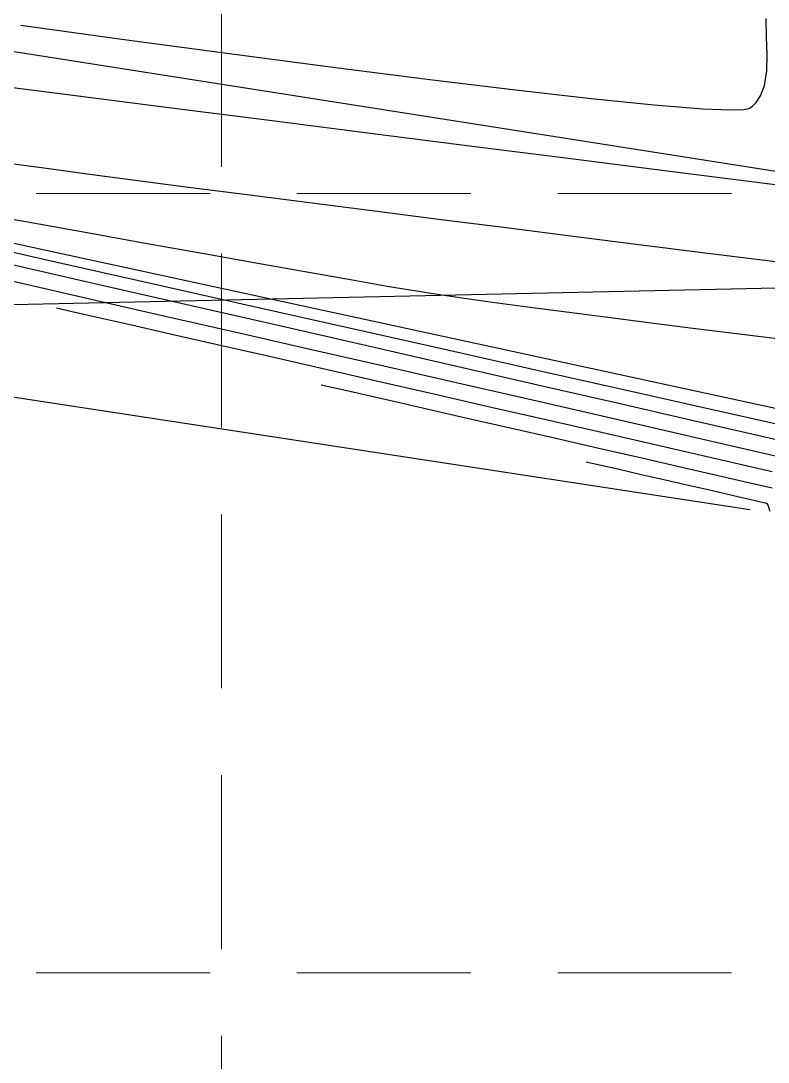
# Model space of a CAD drawing. Extents: x 2138193 to 2139991, y 332071 to 334944.
# Drawn here: x 2139483.8 to 2139526.8, y 332695.3 to 332755.2 of the extents above; entities that cross this region are included whole.
import ezdxf

# ---------------------------------------------------------------- set-up
doc = ezdxf.new("R2010")
doc.units = 0
doc.header["$LTSCALE"] = 100
doc.header["$MEASUREMENT"] = 0
doc.linetypes.add('DASHED', pattern=[0.75, 0.5, -0.25])
doc.linetypes.add('HIDDEN', pattern=[0.375, 0.25, -0.125])
for name, color, linetype in [('CONTOURS', 35, 'Continuous'), ('GRID', 254, 'DASHED'), ('V-ADJC-E', 7, 'Continuous'), ('V-PNTS-BRKLN', 1, 'Continuous'), ('V-PROP-E', 7, 'Continuous')]:
    doc.layers.add(name, color=color, linetype=linetype)

msp = doc.modelspace()

# ---------------------------------------------------------------- linework, layer by layer
at = {"layer": 'CONTOURS', "extrusion": (0.9997978448372131, 0.02010645316470039, 0), "elevation": 2145784.659093685}
msp.add_lwpolyline([(289668.7233910444, 542), (289669.7799985481, 542)], dxfattribs=at)
at = {"layer": 'CONTOURS'}
for points, elevation in [([(2139483.77851629, 332754.9448877723), (2139490.003443056, 332754.0925238632)], 542), ([(2139496.071981422, 332753.2770866491), (2139501.873590495, 332752.5161080486)], 542), ([(2139507.297729379, 332751.8271199805), (2139512.233857185, 332751.2276543632)], 542), ([(2139526.323797802, 332750.8861903205), (2139526.545320749, 332751.4748769698)], 542), ([(2139512.233857185, 332751.2276543632), (2139516.571433016, 332750.7352431156)], 542), ([(2139526.069423182, 332750.5065501952), (2139526.323797802, 332750.8861903205)], 542), ([(2139525.850813645, 332750.286338263), (2139526.069423182, 332750.5065501952)], 542), ([(2139504.020313455, 332748.7255926585), (2139509.883897515, 332747.9798045523)], 541), ([(2139509.883897515, 332747.9798045523), (2139515.560918865, 332747.2583328966)], 541), ([(2139525.94962593, 332745.9393793402), (2139530.458487893, 332745.3674176413)], 541), ([(2139496.79286091, 332745.2061585053), (2139500.374876455, 332744.7465268141)], 540), ([(2139480.48305758, 332744.299294444), (2139484.060988443, 332743.6563577849)], 539), ([(2139500.374876455, 332744.7465268141), (2139504.1161473, 332744.2688437639)], 540), ([(2139484.060988443, 332743.6563577849), (2139487.598991429, 332743.0197933704)], 539), ([(2139485.778413688, 332741.3236311122), (2139480.300546513, 332742.5641356226)], 539), ([(2139487.598991429, 332743.0197933704), (2139491.041060008, 332742.4005397641)], 539), ([(2139515.700302626, 332742.8003145859), (2139519.483405662, 332742.3232542261)], 540), ([(2139491.041060008, 332742.4005397641), (2139494.331187651, 332741.8095355299)], 539), ([(2139523.128169494, 332741.8645565705), (2139526.575075221, 332741.4315044316)], 540), ([(2139491.414206307, 332740.0513303091), (2139485.778413688, 332741.3236311122)], 539), ([(2139484.591009798, 332739.9106155691), (2139481.148262848, 332740.6959602906)], 541), ([(2139507.744828192, 332739.4693065112), (2139509.161073071, 332739.2639050785)], 539), ([(2139492.252636977, 332738.1623164701), (2139488.315525363, 332739.0608383371)], 541), ([(2139509.161073071, 332739.2639050785), (2139510.905562957, 332739.0227547466)], 539), ([(2139492.367775249, 332737.1831653715), (2139490.067686997, 332737.7078445181)], 542), ([(2139503.841896903, 332736.4643005318), (2139498.585688671, 332737.666308342)], 540), ([(2139517.544967787, 332738.1504132255), (2139520.038902831, 332737.8318701666)], 539), ([(2139500.487958098, 332736.2817903326), (2139496.333172077, 332737.2307378434)], 541), ([(2139522.579315449, 332737.5103796434), (2139525.109852153, 332737.1925019431)], 539), ([(2139525.109852153, 332737.1925019431), (2139527.574159457, 332736.8847973526)], 539), ([(2139508.930625496, 332735.2995938324), (2139503.841896903, 332736.4643005318)], 540), ([(2139513.47904448, 332735.0907922665), (2139508.240343459, 332736.2669641921)], 539), ([(2139508.743592642, 332734.3945401604), (2139504.647822474, 332735.3311618131)], 541), ([(2139501.942397644, 332734.0460305462), (2139501.060340414, 332734.2477782467)], 543), ([(2139512.706096036, 332733.48761325), (2139508.743592642, 332734.3945401604)], 541), ([(2139510.834099358, 332732.9676589113), (2139507.531105019, 332733.7224554886)], 542), ([(2139509.442733799, 332732.3346411373), (2139507.130634907, 332732.8621603824)], 543), ([(2139523.10227993, 332731.1018797272), (2139519.954612244, 332731.825595158)], 541), ([(2139529.840342746, 332731.4080259277), (2139526.644802728, 332732.1307664983)], 539), ([(2139525.839990583, 332730.4706105407), (2139523.10227993, 332731.1018797272)], 541), ([(2139519.48721197, 332730.0399235142), (2139517.015481269, 332730.6053111182)], 543), ([(2139521.800349084, 332729.5100536931), (2139519.48721197, 332730.0399235142)], 543), ([(2139517.052252273, 332729.6456777329), (2139516.299462083, 332729.8181070711)], 544), ([(2139518.106955308, 332729.4042933838), (2139517.052252273, 332729.6456777329)], 544), ([(2139526.997372288, 332729.2579959946), (2139525.068754063, 332729.7038962519)], 542), ([(2139520.763593786, 332728.7963987946), (2139519.373944657, 332729.1143888092)], 544), ([(2139524.772234534, 332727.8782639656), (2139523.552365257, 332728.1579015874)], 544), ([(2139526.414807509, 332727.5003846132), (2139525.756257462, 332727.6522800457)], 544), ([(2139526.711511751, 332727.3969361905), (2139526.658258142, 332727.4430124533)], 544), ([(2139526.758717338, 332727.3443332677), (2139526.711511751, 332727.3969361905)], 544)]:
    msp.add_lwpolyline(points, dxfattribs=dict(at, elevation=elevation))
at = {"layer": 'CONTOURS', "extrusion": (-0.1331743754447415, -0.9910926221725712, 0), "elevation": -614715.3710769269}
msp.add_lwpolyline([(2076118.439175835, 542), (2076124.562254778, 542)], dxfattribs=at)
at = {"layer": 'CONTOURS', "extrusion": (0.999584262534194, 0.02883230989657031, 0), "elevation": 2148231.260270854}
msp.add_lwpolyline([(270927.4339841909, 542), (270928.4497942158, 542)], dxfattribs=at)
at = {"layer": 'CONTOURS', "extrusion": (0.9997514512456159, -0.02229429820122517, 0), "elevation": 2131576.4190189}
msp.add_lwpolyline([(380368.8633521807, 542), (380369.8094916595, 542)], dxfattribs=at)
at = {"layer": 'CONTOURS', "extrusion": (-0.1260100695940896, -0.99202896246072, 0), "elevation": -599698.9132986849}
msp.add_lwpolyline([(2080517.656128361, 542), (2080523.123850666, 542)], dxfattribs=at)
at = {"layer": 'CONTOURS', "extrusion": (0.9884682955129023, -0.1514279656002087, 0), "elevation": 2064466.27856672}
msp.add_lwpolyline([(652898.4353066063, 542), (652899.293142629, 542)], dxfattribs=at)
at = {"layer": 'CONTOURS', "extrusion": (-0.1268248233108874, -0.9919251303360361, 0), "elevation": -601404.0355063705}
msp.add_lwpolyline([(2080003.525414398, 541), (2080009.166683045, 541)], dxfattribs=at)
at = {"layer": 'CONTOURS', "extrusion": (-0.1266086957807483, -0.9919527398786184, 0), "elevation": -600950.8207137184}
msp.add_lwpolyline([(2080140.15356955, 541), (2080146.015543309, 541)], dxfattribs=at)
at = {"layer": 'CONTOURS', "extrusion": (-0.1264350437939621, -0.9919748886442735, 0), "elevation": -600586.6636601166}
msp.add_lwpolyline([(2080251.185393439, 541), (2080257.165861209, 541)], dxfattribs=at)
at = {"layer": 'CONTOURS', "extrusion": (-0.1008546781384343, -0.994901167904427, 0), "elevation": -546834.3502981558}
msp.add_lwpolyline([(2095048.06736631, 542), (2095051.714445117, 542)], dxfattribs=at)
at = {"layer": 'CONTOURS', "extrusion": (-0.08009741686241767, -0.9967870403511315, 0), "elevation": -503051.2952527292}
msp.add_lwpolyline([(2105993.562955495, 542), (2105996.380858507, 542)], dxfattribs=at)
at = {"layer": 'CONTOURS', "extrusion": (0.6217437815523656, -0.7832207033148219, 0), "elevation": 1069619.979919855}
msp.add_lwpolyline([(1882606.202847928, 542), (1882606.36297509, 542)], dxfattribs=at)
at = {"layer": 'CONTOURS', "extrusion": (-0.04195490160420502, -0.9991195054803912, 0), "elevation": -422220.6343479042}
msp.add_lwpolyline([(2123678.671027102, 542), (2123680.255081428, 542)], dxfattribs=at)
at = {"layer": 'CONTOURS', "extrusion": (0.02964654666703964, -0.9995604445308542, 0), "elevation": -269174.2974921719}
msp.add_lwpolyline([(2148449.042323662, 542), (2148449.804933602, 542)], dxfattribs=at)
at = {"layer": 'CONTOURS', "extrusion": (0.1738830382892622, -0.9847663118706361, 0), "elevation": 44346.08235269826}
msp.add_lwpolyline([(2164792.08972354, 542), (2164792.386921615, 542)], dxfattribs=at)
at = {"layer": 'CONTOURS', "extrusion": (0.4262772718940802, -0.9045925532893472, 0), "elevation": 611027.8483031722}
msp.add_lwpolyline([(2077242.793245847, 542), (2077242.880609593, 542)], dxfattribs=at)
at = {"layer": 'CONTOURS', "extrusion": (-0.1262924722896719, -0.9919930500981157, 0), "elevation": -600287.6754160009}
msp.add_lwpolyline([(2080343.462851015, 541), (2080349.45960159, 541)], dxfattribs=at)
at = {"layer": 'CONTOURS', "extrusion": (-0.1259855273873323, -0.9920320795664502, 0), "elevation": -599643.9509497856}
msp.add_lwpolyline([(2080546.732335363, 541), (2080552.164666509, 541)], dxfattribs=at)
at = {"layer": 'CONTOURS', "extrusion": (-0.1361419718980241, -0.9906893375260065, 0), "elevation": -620922.3666026618}
msp.add_lwpolyline([(2074262.517572902, 540), (2074264.42831875, 540)], dxfattribs=at)
at = {"layer": 'CONTOURS', "extrusion": (-0.1326986342416003, -0.99115643188672, 0), "elevation": -613710.8205995554}
msp.add_lwpolyline([(2076409.529118709, 540), (2076411.899890128, 540)], dxfattribs=at)
at = {"layer": 'CONTOURS', "extrusion": (-0.1305664177697851, -0.9914395647495444, 0), "elevation": -609243.1813447825}
msp.add_lwpolyline([(2077727.146501965, 540), (2077729.917357941, 540)], dxfattribs=at)
at = {"layer": 'CONTOURS', "extrusion": (-0.1291166661107998, -0.9916294098767101, 0), "elevation": -606204.6218828952}
msp.add_lwpolyline([(2078618.488301104, 540), (2078621.599290163, 540)], dxfattribs=at)
at = {"layer": 'CONTOURS', "extrusion": (-0.1259102356084319, -0.992041638525838, 0), "elevation": -599486.0433224547}
msp.add_lwpolyline([(2080597.669341853, 541), (2080602.709110455, 541)], dxfattribs=at)
at = {"layer": 'CONTOURS', "extrusion": (-0.1280673145231106, -0.9917654777974674, 0), "elevation": -604004.8170631113}
msp.add_lwpolyline([(2079261.882878714, 540), (2079265.274044691, 540)], dxfattribs=at)
at = {"layer": 'CONTOURS', "extrusion": (-0.126151634565367, -0.9920109702500705, 0), "elevation": -599987.9063921652}
msp.add_lwpolyline([(2080435.320706404, 540), (2080439.192646694, 540)], dxfattribs=at)
at = {"layer": 'CONTOURS', "extrusion": (-0.1257419621079179, -0.9920629813501012, 0), "elevation": -599128.7152796724}
msp.add_lwpolyline([(2080686.786771284, 540), (2080690.699047838, 540)], dxfattribs=at)
at = {"layer": 'CONTOURS', "extrusion": (-0.1254004624449963, -0.9921062060175722, 0), "elevation": -598412.4554260459}
msp.add_lwpolyline([(2080896.810456449, 540), (2080900.703107574, 540)], dxfattribs=at)
at = {"layer": 'CONTOURS', "extrusion": (-0.1248661702725015, -0.9921735934409254, 0), "elevation": -597291.7506692932}
msp.add_lwpolyline([(2081226.474495138, 540), (2081230.148009386, 540)], dxfattribs=at)
at = {"layer": 'CONTOURS', "extrusion": (0.2225737476040227, 0.974915856306328, 0), "elevation": 800587.4467901529}
msp.add_lwpolyline([(-2011761.495395178, 540), (-2011756.140091038, 540)], dxfattribs=at)
at = {"layer": 'CONTOURS', "extrusion": (-0.1762322691224456, -0.9843486106659337, 0), "elevation": -704581.8786865766}
msp.add_lwpolyline([(2047368.42830585, 539), (2047371.559493464, 539)], dxfattribs=at)
at = {"layer": 'CONTOURS', "extrusion": (-0.1752608309392168, -0.9845220368983598, 0), "elevation": -702561.1952690108}
msp.add_lwpolyline([(2048065.842032033, 539), (2048068.704564386, 539)], dxfattribs=at)
at = {"layer": 'CONTOURS', "extrusion": (-0.124473566762424, -0.9922229241342091, 0), "elevation": -596468.1801305357}
msp.add_lwpolyline([(2081469.801794994, 540), (2081473.016323347, 540)], dxfattribs=at)
at = {"layer": 'CONTOURS', "extrusion": (-0.1736914144861245, -0.9848001282157763, 0), "elevation": -699295.9607193547}
msp.add_lwpolyline([(2049185.889819529, 539), (2049188.426644602, 539)], dxfattribs=at)
at = {"layer": 'CONTOURS', "extrusion": (-0.2226676224364475, -0.9748944198827377, 0), "elevation": -800781.1581032407}
msp.add_lwpolyline([(2011689.855895007, 540), (2011684.396504444, 540)], dxfattribs=at)
at = {"layer": 'CONTOURS', "extrusion": (-0.2197287077057313, -0.9755610155238724, 0), "elevation": -794715.9059723213}
msp.add_lwpolyline([(2014097.708668089, 539), (2014091.875266963, 539)], dxfattribs=at)
at = {"layer": 'CONTOURS', "extrusion": (-0.1711274469140275, -0.985248900995422, 0), "elevation": -693959.6698958257}
msp.add_lwpolyline([(2051001.712610368, 539), (2051003.866683923, 539)], dxfattribs=at)
at = {"layer": 'CONTOURS', "extrusion": (-0.2224415299638096, -0.9749460322229943, 0), "elevation": -800313.681375098}
msp.add_lwpolyline([(2011870.658437309, 541), (2011866.838209889, 541)], dxfattribs=at)
at = {"layer": 'CONTOURS', "extrusion": (-0.1666450254610661, -0.9860169549703903, 0), "elevation": -684625.0696865546}
msp.add_lwpolyline([(2054138.602565807, 539), (2054140.316861905, 539)], dxfattribs=at)
at = {"layer": 'CONTOURS', "extrusion": (-0.1575283909501868, -0.987514458650933, 0), "elevation": -665618.249372266}
msp.add_lwpolyline([(2060377.701661383, 539), (2060378.919208016, 539)], dxfattribs=at)
at = {"layer": 'CONTOURS', "extrusion": (-0.2227839675899619, -0.9748678391376314, 0), "elevation": -801021.2333265458}
msp.add_lwpolyline([(2011599.745601536, 540), (2011594.27401354, 540)], dxfattribs=at)
at = {"layer": 'CONTOURS', "extrusion": (-0.1328823644024046, -0.9911318162741154, 0), "elevation": -614091.4997641218}
msp.add_lwpolyline([(2076322.181696294, 539), (2076324.216119338, 539)], dxfattribs=at)
at = {"layer": 'CONTOURS', "extrusion": (-0.2229684892778159, -0.97482565250878, 0), "elevation": -801400.1197479925}
msp.add_lwpolyline([(2011436.352048806, 542), (2011435.42146765, 542)], dxfattribs=at)
at = {"layer": 'CONTOURS', "extrusion": (-0.2225803764866513, -0.9749143429056014, 0), "elevation": -800599.2682891225}
msp.add_lwpolyline([(2011756.71852188, 542), (2011755.244032044, 542)], dxfattribs=at)
at = {"layer": 'CONTOURS', "extrusion": (-0.2193843178911908, -0.9756385196697683, 0), "elevation": -794004.8735952463}
msp.add_lwpolyline([(2014383.904317113, 539), (2014378.120407004, 539)], dxfattribs=at)
at = {"layer": 'CONTOURS', "extrusion": (-0.1301460654951431, -0.9914948318756552, 0), "elevation": -608357.9422520974}
msp.add_lwpolyline([(2078011.365374339, 539), (2078013.616439465, 539)], dxfattribs=at)
at = {"layer": 'CONTOURS', "extrusion": (-0.1281776725679675, -0.9917512209496184, 0), "elevation": -604231.8462611367}
msp.add_lwpolyline([(2079217.124778672, 539), (2079219.535770395, 539)], dxfattribs=at)
at = {"layer": 'CONTOURS', "extrusion": (-0.2224458062517969, -0.9749450565447205, 0), "elevation": -800321.57646338}
msp.add_lwpolyline([(2011869.157326118, 542), (2011867.206639188, 542)], dxfattribs=at)
at = {"layer": 'CONTOURS', "extrusion": (-0.2225716012142521, -0.9749163463256342, 0), "elevation": -800582.0899435782}
msp.add_lwpolyline([(2011772.089884295, 541), (2011767.904360978, 541)], dxfattribs=at)
at = {"layer": 'CONTOURS', "extrusion": (-0.1255491704229415, -0.9920873982699868, 0), "elevation": -598719.9759135798}
msp.add_lwpolyline([(2080815.910181983, 539), (2080818.470856196, 539)], dxfattribs=at)
at = {"layer": 'CONTOURS', "extrusion": (-0.2223983536309624, -0.9749558822337745, 0), "elevation": -800223.6541642006}
msp.add_lwpolyline([(2011913.167175037, 542), (2011910.467228962, 542)], dxfattribs=at)
at = {"layer": 'CONTOURS', "extrusion": (-0.2191630748975312, -0.9756882425249671, 0), "elevation": -793548.0682608897}
msp.add_lwpolyline([(2014569.531490596, 539), (2014563.902343201, 539)], dxfattribs=at)
at = {"layer": 'CONTOURS', "extrusion": (-0.2224263606424597, -0.9749494930976427, 0), "elevation": -800281.4491259442}
msp.add_lwpolyline([(2011893.151701039, 542), (2011890.178692931, 542)], dxfattribs=at)
at = {"layer": 'CONTOURS', "extrusion": (-0.2224779210064793, -0.9749377286086711, 0), "elevation": -800387.8479483388}
msp.add_lwpolyline([(2011854.003974828, 542), (2011850.825616375, 542)], dxfattribs=at)
at = {"layer": 'CONTOURS', "extrusion": (-0.2227807874545945, -0.974868565880094, 0), "elevation": -801013.7453120105}
msp.add_lwpolyline([(2011608.788626297, 541), (2011604.521523508, 541)], dxfattribs=at)
at = {"layer": 'CONTOURS', "extrusion": (-0.223343336907407, -0.9747398390642831, 0), "elevation": -802175.4162861945}
msp.add_lwpolyline([(2011155.335443322, 540), (2011150.378596319, 540)], dxfattribs=at)
at = {"layer": 'CONTOURS', "extrusion": (-0.2225518166479557, -0.9749208628943659, 0), "elevation": -800540.3359299126}
msp.add_lwpolyline([(2011796.648077271, 542), (2011793.332080147, 542)], dxfattribs=at)
at = {"layer": 'CONTOURS', "extrusion": (-0.2190955012050991, -0.9757034187455154, 0), "elevation": -793408.5436489296}
msp.add_lwpolyline([(2014634.85827529, 539), (2014629.854470155, 539)], dxfattribs=at)
at = {"layer": 'CONTOURS', "extrusion": (0.2225715911950049, 0.9749163486130099, 0), "elevation": 800580.2128995805}
msp.add_lwpolyline([(-2011779.669088775, 543), (-2011778.275462982, 543)], dxfattribs=at)
at = {"layer": 'CONTOURS', "extrusion": (-0.2226497557034656, -0.9748985005041229, 0), "elevation": -800742.4362152682}
msp.add_lwpolyline([(2011719.601872541, 542), (2011716.215948402, 542)], dxfattribs=at)
at = {"layer": 'CONTOURS', "extrusion": (-0.2236501900264186, -0.9746694785932033, 0), "elevation": -802808.5214227831}
msp.add_lwpolyline([(2010907.299211679, 540), (2010902.697722352, 540)], dxfattribs=at)
at = {"layer": 'CONTOURS', "extrusion": (-0.2224435543447621, -0.9749455703425033, 0), "elevation": -800316.0006910502}
msp.add_lwpolyline([(2011886.592257377, 543), (2011884.791254997, 543)], dxfattribs=at)
at = {"layer": 'CONTOURS', "extrusion": (-0.2233423999418727, -0.9747400537518732, 0), "elevation": -802172.5600868068}
msp.add_lwpolyline([(2011159.091982702, 541), (2011155.234478293, 541)], dxfattribs=at)
at = {"layer": 'CONTOURS', "extrusion": (-0.2192961868528098, -0.975658332835741, 0), "elevation": -793822.9126621967}
msp.add_lwpolyline([(2014476.154431756, 539), (2014471.621206295, 539)], dxfattribs=at)
at = {"layer": 'CONTOURS', "extrusion": (-0.2224142232725619, -0.9749522620549496, 0), "elevation": -800255.4732695529}
msp.add_lwpolyline([(2011912.795600539, 543), (2011910.668635475, 543)], dxfattribs=at)
at = {"layer": 'CONTOURS', "extrusion": (-0.2229385738870751, -0.9748324944692791, 0), "elevation": -801338.40302516}
msp.add_lwpolyline([(2011488.992697373, 542), (2011485.670054033, 542)], dxfattribs=at)
at = {"layer": 'CONTOURS', "extrusion": (-0.2240702442608996, -0.9745729965666302, 0), "elevation": -803675.1323523535}
msp.add_lwpolyline([(2010565.262424477, 540), (2010561.108181065, 540)], dxfattribs=at)
at = {"layer": 'CONTOURS', "extrusion": (0.2197405427297192, 0.9755583498083795, 0), "elevation": 794740.3545324377}
msp.add_lwpolyline([(-2014118.343976562, 539), (-2014114.386602534, 539)], dxfattribs=at)
at = {"layer": 'CONTOURS', "extrusion": (-0.2225070724917793, -0.9749310758669754, 0), "elevation": -800447.0756586303}
msp.add_lwpolyline([(2011841.479776345, 543), (2011838.945127661, 543)], dxfattribs=at)
at = {"layer": 'CONTOURS', "extrusion": (-0.2236513865572893, -0.974669204033349, 0), "elevation": -802810.0680254127}
msp.add_lwpolyline([(2010908.277029288, 541), (2010904.697915329, 541)], dxfattribs=at)
at = {"layer": 'CONTOURS', "extrusion": (-0.2226143092694369, -0.9749065951712972, 0), "elevation": -800668.3645168106}
msp.add_lwpolyline([(2011756.038323024, 543), (2011753.421953372, 543)], dxfattribs=at)
at = {"layer": 'CONTOURS', "extrusion": (-0.2231496839654623, -0.9747841907551201, 0), "elevation": -801774.0038064667}
msp.add_lwpolyline([(2011318.592530275, 542), (2011315.40309464, 542)], dxfattribs=at)
at = {"layer": 'CONTOURS', "extrusion": (-0.2246775067447269, -0.9744331777823317, 0), "elevation": -804927.861759657}
msp.add_lwpolyline([(2010067.676325978, 540), (2010064.061216111, 540)], dxfattribs=at)
at = {"layer": 'CONTOURS', "extrusion": (-0.2227678420839367, -0.9748715241165198, 0), "elevation": -800985.1809604889}
msp.add_lwpolyline([(2011632.534815012, 543), (2011629.91813824, 543)], dxfattribs=at)
at = {"layer": 'CONTOURS', "extrusion": (-0.2234302973947547, -0.9747199096181896, 0), "elevation": -802352.9926998853}
msp.add_lwpolyline([(2011090.681518339, 542), (2011087.693001813, 542)], dxfattribs=at)
at = {"layer": 'CONTOURS', "extrusion": (-0.2256294461346097, -0.9742131969117382, 0), "elevation": -806891.3661144336}
msp.add_lwpolyline([(2009283.265518495, 540), (2009280.28142852, 540)], dxfattribs=at)
at = {"layer": 'CONTOURS', "extrusion": (-0.2238167591200056, -0.9746312422331933, 0), "elevation": -803150.3329528932}
msp.add_lwpolyline([(2010775.108015201, 542), (2010772.388129004, 542)], dxfattribs=at)
at = {"layer": 'CONTOURS', "extrusion": (-0.2256473863876364, -0.9742090417443419, 0), "elevation": -806927.4468353261}
msp.add_lwpolyline([(2009267.975673835, 541), (2009265.657299687, 541)], dxfattribs=at)
at = {"layer": 'CONTOURS', "extrusion": (-0.2243777593753386, -0.9745022427361072, 0), "elevation": -804307.6837262221}
msp.add_lwpolyline([(2010314.832453097, 542), (2010312.448908091, 542)], dxfattribs=at)
at = {"layer": 'CONTOURS', "extrusion": (-0.2230492769771079, -0.9748071706958199, 0), "elevation": -801564.9760423513}
msp.add_lwpolyline([(2011403.839170225, 544), (2011402.539436917, 544)], dxfattribs=at)
at = {"layer": 'CONTOURS', "extrusion": (-0.2237351460276577, -0.9746499804709293, 0), "elevation": -802981.0329063933}
msp.add_lwpolyline([(2010843.724523831, 543), (2010841.595407787, 543)], dxfattribs=at)
at = {"layer": 'CONTOURS', "extrusion": (-0.2231218011431146, -0.9747905733308322, 0), "elevation": -801714.6205613962}
msp.add_lwpolyline([(2011347.08292703, 544), (2011345.623452127, 544)], dxfattribs=at)
at = {"layer": 'CONTOURS', "extrusion": (0.2244479930026279, 0.9744860688778945, 0), "elevation": 804451.6478829521}
msp.add_lwpolyline([(-2010257.650641247, 543), (-2010255.846871909, 543)], dxfattribs=at)
at = {"layer": 'CONTOURS', "extrusion": (-0.2232368062999446, -0.9747642424263424, 0), "elevation": -801951.9156043855}
msp.add_lwpolyline([(2011253.883338623, 544), (2011252.481882728, 544)], dxfattribs=at)
at = {"layer": 'CONTOURS', "extrusion": (0.2257339390002858, 0.9741889902803333, 0), "elevation": 807104.1157534785}
msp.add_lwpolyline([(-2009195.56932903, 543), (-2009194.172318111, 543)], dxfattribs=at)
at = {"layer": 'CONTOURS', "extrusion": (-0.2238265724390051, -0.9746289886260346, 0), "elevation": -803168.7318976938}
msp.add_lwpolyline([(2010770.533995043, 544), (2010769.524356565, 544)], dxfattribs=at)
at = {"layer": 'CONTOURS', "extrusion": (-0.2293789761989194, -0.9733371899182398, 0), "elevation": -814618.4288119704}
msp.add_lwpolyline([(2006160.185072661, 544), (2006159.934953139, 544)], dxfattribs=at)
at = {"layer": 'CONTOURS', "extrusion": (0.9541640079982244, 0.2992842225055715, 0), "elevation": 2141039.471872311}
msp.add_lwpolyline([(-322850.522487948, 544), (-322850.146072948, 544)], dxfattribs=at)
at = {"layer": 'GRID', "color": 252, "linetype": 'HIDDEN', "lineweight": 0, "ltscale": 0.4}
for p, q in [((2139495.35672624, 332296.8083245764), (2139495.144615377, 334897.5322012084)), ((2138239.658925912, 332745.27101566), (2139943.532361615, 332745.27101566)), ((2138239.658925912, 332700.4322409612), (2139943.532361615, 332700.4322409612))]:
    msp.add_line(p, q, dxfattribs=at)
at = {"layer": 'V-ADJC-E'}
msp.add_line((2139584.602433848, 332741.0814482926), (2138918.0582, 332726.5031), dxfattribs=at)
at = {"layer": 'V-PNTS-BRKLN', "color": 7}
for points in [[(2139564.3612, 332755.8886, 542.1801), (2139575.223, 332795.919, 544.992), (2139568.9872, 332822.6193, 543.927), (2139575.8994, 332828.0274, 543.476), (2139578.677, 332835.6883, 543.2132), (2139572.7578, 332832.368, 543.4458), (2139564.352, 332830.854, 543.708), (2139552.7412, 332794.4294, 542.184), (2139548.3374, 332752.5867, 541.3971), (2139542.2194, 332744.1696, 541.0664), (2139436.397, 332760.812, 541.769)], [(2139372.654, 332764.524, 547.251), (2139444.646, 332739.478, 545.204), (2139525.7018, 332727.0849, 544.6169)], [(2139442.5604, 332751.2524, 539.1612), (2139536.1139, 332730.9831, 537.899)]]:
    msp.add_polyline3d(points, dxfattribs=at)
at = {"layer": 'V-PROP-E'}
msp.add_line((2139799.806373985, 332745.7882896903), (2138918.0582, 332726.5031), dxfattribs=at)

doc.saveas('drawing.dxf')
